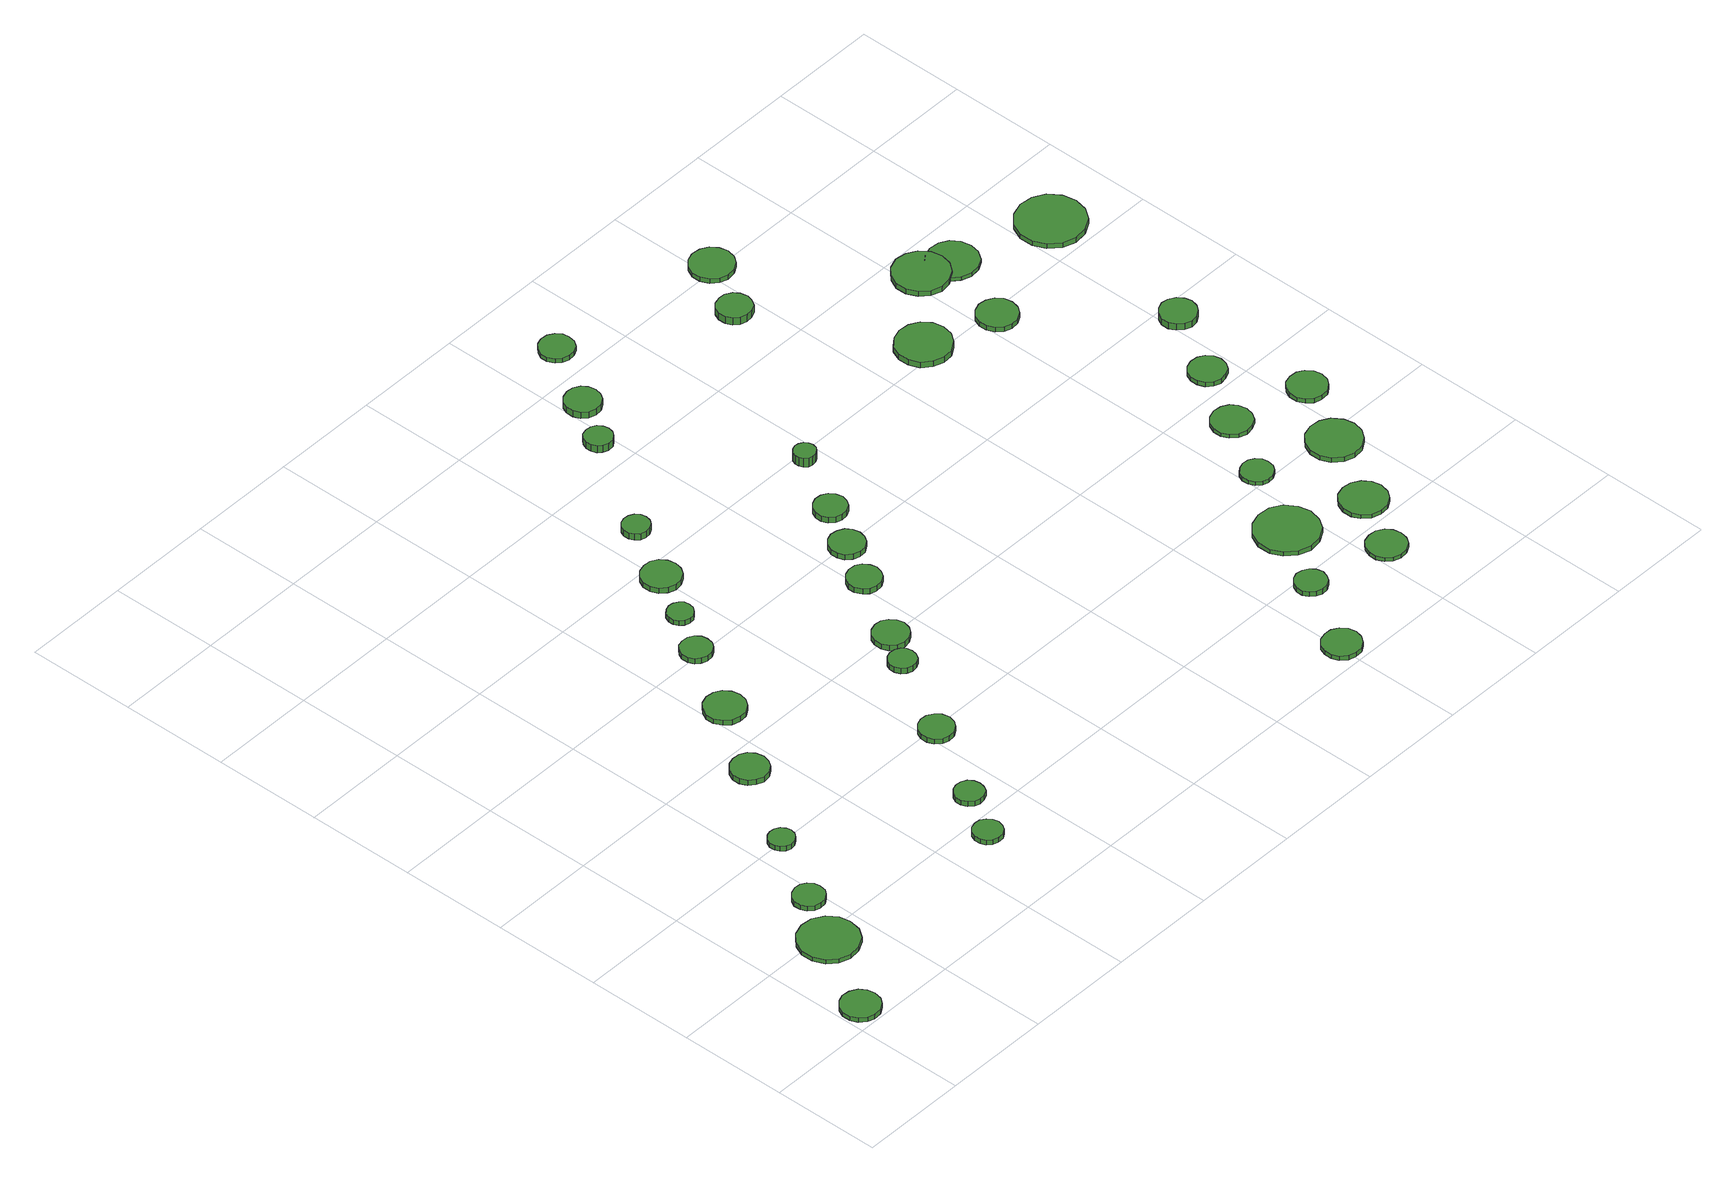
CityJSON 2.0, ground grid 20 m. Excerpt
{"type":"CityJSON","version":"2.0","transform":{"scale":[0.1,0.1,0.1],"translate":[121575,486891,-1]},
"CityObjects":{
"tree1":{"type":"SolitaryVegetationObject","attributes":{"function":"something"},"geometry":[{"type":"MultiSurface","lod":"1","boundaries":[[[0,1,2,3,4,5,6,7,8,9,10,11,12,13,14]],[[15,16,17,18,19,20,21,22,23,24,25,26,27,28,29]],[[0,29,28,1]],[[1,28,27,2]],[[2,27,26,3]],[[3,26,25,4]],[[4,25,24,5]],[[5,24,23,6]],[[6,23,22,7]],[[7,22,21,8]],[[8,21,20,9]],[[9,20,19,10]],[[10,19,18,11]],[[11,18,17,12]],[[12,17,16,13]],[[13,16,15,14]],[[14,15,29,0]]]}]},
"tree2":{"type":"SolitaryVegetationObject","attributes":{"function":"something"},"geometry":[{"type":"MultiSurface","lod":"1","boundaries":[[[30,31,32,33,34,35,36,37,38,39,40,41,42,43,44]],[[45,46,47,48,49,50,51,52,53,54,55,56,57,58,59]],[[30,59,58,31]],[[31,58,57,32]],[[32,57,56,33]],[[33,56,55,34]],[[34,55,54,35]],[[35,54,53,36]],[[36,53,52,37]],[[37,52,51,38]],[[38,51,50,39]],[[39,50,49,40]],[[40,49,48,41]],[[41,48,47,42]],[[42,47,46,43]],[[43,46,45,44]],[[44,45,59,30]]]}]},
"tree3":{"type":"SolitaryVegetationObject","attributes":{"function":"something"},"geometry":[{"type":"MultiSurface","lod":"1","boundaries":[[[60,61,62,63,64,65,66,67,68,69,70,71,72,73,74]],[[75,76,77,78,79,80,81,82,83,84,85,86,87,88,89]],[[60,89,88,61]],[[61,88,87,62]],[[62,87,86,63]],[[63,86,85,64]],[[64,85,84,65]],[[65,84,83,66]],[[66,83,82,67]],[[67,82,81,68]],[[68,81,80,69]],[[69,80,79,70]],[[70,79,78,71]],[[71,78,77,72]],[[72,77,76,73]],[[73,76,75,74]],[[74,75,89,60]]]}]},
"tree4":{"type":"SolitaryVegetationObject","attributes":{"function":"something"},"geometry":[{"type":"MultiSurface","lod":"1","boundaries":[[[90,91,92,93,94,95,96,97,98,99,100,101,102,103,104]],[[105,106,107,108,109,110,111,112,113,114,115,116,117,118,119]],[[90,119,118,91]],[[91,118,117,92]],[[92,117,116,93]],[[93,116,115,94]],[[94,115,114,95]],[[95,114,113,96]],[[96,113,112,97]],[[97,112,111,98]],[[98,111,110,99]],[[99,110,109,100]],[[100,109,108,101]],[[101,108,107,102]],[[102,107,106,103]],[[103,106,105,104]],[[104,105,119,90]]]}]},
"tree5":{"type":"SolitaryVegetationObject","attributes":{"function":"something"},"geometry":[{"type":"MultiSurface","lod":"1","boundaries":[[[120,121,122,123,124,125,126,127,128,129,130,131,132,133,134]],[[135,136,137,138,139,140,141,142,143,144,145,146,147,148,149]],[[120,149,148,121]],[[121,148,147,122]],[[122,147,146,123]],[[123,146,145,124]],[[124,145,144,125]],[[125,144,143,126]],[[126,143,142,127]],[[127,142,141,128]],[[128,141,140,129]],[[129,140,139,130]],[[130,139,138,131]],[[131,138,137,132]],[[132,137,136,133]],[[133,136,135,134]],[[134,135,149,120]]]}]},
"tree6":{"type":"SolitaryVegetationObject","attributes":{"function":"something"},"geometry":[{"type":"MultiSurface","lod":"1","boundaries":[[[150,151,152,153,154,155,156,157,158,159,160,161,162,163,164]],[[165,166,167,168,169,170,171,172,173,174,175,176,177,178,179]],[[150,179,178,151]],[[151,178,177,152]],[[152,177,176,153]],[[153,176,175,154]],[[154,175,174,155]],[[155,174,173,156]],[[156,173,172,157]],[[157,172,171,158]],[[158,171,170,159]],[[159,170,169,160]],[[160,169,168,161]],[[161,168,167,162]],[[162,167,166,163]],[[163,166,165,164]],[[164,165,179,150]]]}]},
"tree7":{"type":"SolitaryVegetationObject","attributes":{"function":"something"},"geometry":[{"type":"MultiSurface","lod":"1","boundaries":[[[180,181,182,183,184,185,186,187,188,189,190,191,192,193,194]],[[195,196,197,198,199,200,201,202,203,204,205,206,207,208,209]],[[180,209,208,181]],[[181,208,207,182]],[[182,207,206,183]],[[183,206,205,184]],[[184,205,204,185]],[[185,204,203,186]],[[186,203,202,187]],[[187,202,201,188]],[[188,201,200,189]],[[189,200,199,190]],[[190,199,198,191]],[[191,198,197,192]],[[192,197,196,193]],[[193,196,195,194]],[[194,195,209,180]]]}]},
"tree8":{"type":"SolitaryVegetationObject","attributes":{"function":"something"},"geometry":[{"type":"MultiSurface","lod":"1","boundaries":[[[210,211,212,213,214,215,216,217,218,219,220,221,222,223,224]],[[225,226,227,228,229,230,231,232,233,234,235,236,237,238,239]],[[210,239,238,211]],[[211,238,237,212]],[[212,237,236,213]],[[213,236,235,214]],[[214,235,234,215]],[[215,234,233,216]],[[216,233,232,217]],[[217,232,231,218]],[[218,231,230,219]],[[219,230,229,220]],[[220,229,228,221]],[[221,228,227,222]],[[222,227,226,223]],[[223,226,225,224]],[[224,225,239,210]]]}]},
"tree9":{"type":"SolitaryVegetationObject","attributes":{"function":"something"},"geometry":[{"type":"MultiSurface","lod":"1","boundaries":[[[240,241,242,243,244,245,246,247,248,249,250,251,252,253,254]],[[255,256,257,258,259,260,261,262,263,264,265,266,267,268,269]],[[240,269,268,241]],[[241,268,267,242]],[[242,267,266,243]],[[243,266,265,244]],[[244,265,264,245]],[[245,264,263,246]],[[246,263,262,247]],[[247,262,261,248]],[[248,261,260,249]],[[249,260,259,250]],[[250,259,258,251]],[[251,258,257,252]],[[252,257,256,253]],[[253,256,255,254]],[[254,255,269,240]]]}]},
"tree10":{"type":"SolitaryVegetationObject","attributes":{"function":"something"},"geometry":[{"type":"MultiSurface","lod":"1","boundaries":[[[270,271,272,273,274,275,276,277,278,279,280,281,282,283,284]],[[285,286,287,288,289,290,291,292,293,294,295,296,297,298,299]],[[270,299,298,271]],[[271,298,297,272]],[[272,297,296,273]],[[273,296,295,274]],[[274,295,294,275]],[[275,294,293,276]],[[276,293,292,277]],[[277,292,291,278]],[[278,291,290,279]],[[279,290,289,280]],[[280,289,288,281]],[[281,288,287,282]],[[282,287,286,283]],[[283,286,285,284]],[[284,285,299,270]]]}]},
"tree11":{"type":"SolitaryVegetationObject","attributes":{"function":"something"},"geometry":[{"type":"MultiSurface","lod":"1","boundaries":[[[300,301,302,303,304,305,306,307,308,309,310,311,312,313,314]],[[315,316,317,318,319,320,321,322,323,324,325,326,327,328,329]],[[300,329,328,301]],[[301,328,327,302]],[[302,327,326,303]],[[303,326,325,304]],[[304,325,324,305]],[[305,324,323,306]],[[306,323,322,307]],[[307,322,321,308]],[[308,321,320,309]],[[309,320,319,310]],[[310,319,318,311]],[[311,318,317,312]],[[312,317,316,313]],[[313,316,315,314]],[[314,315,329,300]]]}]},
"tree12":{"type":"SolitaryVegetationObject","attributes":{"function":"something"},"geometry":[{"type":"MultiSurface","lod":"1","boundaries":[[[330,331,332,333,334,335,336,337,338,339,340,341,342,343,344]],[[345,346,347,348,349,350,351,352,353,354,355,356,357,358,359]],[[330,359,358,331]],[[331,358,357,332]],[[332,357,356,333]],[[333,356,355,334]],[[334,355,354,335]],[[335,354,353,336]],[[336,353,352,337]],[[337,352,351,338]],[[338,351,350,339]],[[339,350,349,340]],[[340,349,348,341]],[[341,348,347,342]],[[342,347,346,343]],[[343,346,345,344]],[[344,345,359,330]]]}]},
"tree13":{"type":"SolitaryVegetationObject","attributes":{"function":"something"},"geometry":[{"type":"MultiSurface","lod":"1","boundaries":[[[360,361,362,363,364,365,366,367,368,369,370,371,372,373,374]],[[375,376,377,378,379,380,381,382,383,384,385,386,387,388,389]],[[360,389,388,361]],[[361,388,387,362]],[[362,387,386,363]],[[363,386,385,364]],[[364,385,384,365]],[[365,384,383,366]],[[366,383,382,367]],[[367,382,381,368]],[[368,381,380,369]],[[369,380,379,370]],[[370,379,378,371]],[[371,378,377,372]],[[372,377,376,373]],[[373,376,375,374]],[[374,375,389,360]]]}]},
"tree14":{"type":"SolitaryVegetationObject","attributes":{"function":"something"},"geometry":[{"type":"MultiSurface","lod":"1","boundaries":[[[390,391,392,393,394,395,396,397,398,399,400,401,402,403,404]],[[405,406,407,408,409,410,411,412,413,414,415,416,417,418,419]],[[390,419,418,391]],[[391,418,417,392]],[[392,417,416,393]],[[393,416,415,394]],[[394,415,414,395]],[[395,414,413,396]],[[396,413,412,397]],[[397,412,411,398]],[[398,411,410,399]],[[399,410,409,400]],[[400,409,408,401]],[[401,408,407,402]],[[402,407,406,403]],[[403,406,405,404]],[[404,405,419,390]]]}]},
"tree15":{"type":"SolitaryVegetationObject","attributes":{"function":"something"},"geometry":[{"type":"MultiSurface","lod":"1","boundaries":[[[420,421,422,423,424,425,426,427,428,429,430,431,432,433,434]],[[435,436,437,438,439,440,441,442,443,444,445,446,447,448,449]],[[420,449,448,421]],[[421,448,447,422]],[[422,447,446,423]],[[423,446,445,424]],[[424,445,444,425]],[[425,444,443,426]],[[426,443,442,427]],[[427,442,441,428]],[[428,441,440,429]],[[429,440,439,430]],[[430,439,438,431]],[[431,438,437,432]],[[432,437,436,433]],[[433,436,435,434]],[[434,435,449,420]]]}]},
"tree16":{"type":"SolitaryVegetationObject","attributes":{"function":"something"},"geometry":[{"type":"MultiSurface","lod":"1","boundaries":[[[450,451,452,453,454,455,456,457,458,459,460,461,462,463,464]],[[465,466,467,468,469,470,471,472,473,474,475,476,477,478,479]],[[450,479,478,451]],[[451,478,477,452]],[[452,477,476,453]],[[453,476,475,454]],[[454,475,474,455]],[[455,474,473,456]],[[456,473,472,457]],[[457,472,471,458]],[[458,471,470,459]],[[459,470,469,460]],[[460,469,468,461]],[[461,468,467,462]],[[462,467,466,463]],[[463,466,465,464]],[[464,465,479,450]]]}]},
"tree17":{"type":"SolitaryVegetationObject","attributes":{"function":"something"},"geometry":[{"type":"MultiSurface","lod":"1","boundaries":[[[480,481,482,483,484,485,486,487,488,489,490,491,492,493,494]],[[495,496,497,498,499,500,501,502,503,504,505,506,507,508,509]],[[480,509,508,481]],[[481,508,507,482]],[[482,507,506,483]],[[483,506,505,484]],[[484,505,504,485]],[[485,504,503,486]],[[486,503,502,487]],[[487,502,501,488]],[[488,501,500,489]],[[489,500,499,490]],[[490,499,498,491]],[[491,498,497,492]],[[492,497,496,493]],[[493,496,495,494]],[[494,495,509,480]]]}]},
"tree18":{"type":"SolitaryVegetationObject","attributes":{"function":"something"},"geometry":[{"type":"MultiSurface","lod":"1","boundaries":[[[510,511,512,513,514,515,516,517,518,519,520,521,522,523,524]],[[525,526,527,528,529,530,531,532,533,534,535,536,537,538,539]],[[510,539,538,511]],[[511,538,537,512]],[[512,537,536,513]],[[513,536,535,514]],[[514,535,534,515]],[[515,534,533,516]],[[516,533,532,517]],[[517,532,531,518]],[[518,531,530,519]],[[519,530,529,520]],[[520,529,528,521]],[[521,528,527,522]],[[522,527,526,523]],[[523,526,525,524]],[[524,525,539,510]]]}]},
"tree19":{"type":"SolitaryVegetationObject","attributes":{"function":"something"},"geometry":[{"type":"MultiSurface","lod":"1","boundaries":[[[540,541,542,543,544,545,546,547,548,549,550,551,552,553,554]],[[555,556,557,558,559,560,561,562,563,564,565,566,567,568,569]],[[540,569,568,541]],[[541,568,567,542]],[[542,567,566,543]],[[543,566,565,544]],[[544,565,564,545]],[[545,564,563,546]],[[546,563,562,547]],[[547,562,561,548]],[[548,561,560,549]],[[549,560,559,550]],[[550,559,558,551]],[[551,558,557,552]],[[552,557,556,553]],[[553,556,555,554]],[[554,555,569,540]]]}]},
"tree20":{"type":"SolitaryVegetationObject","attributes":{"function":"something"},"geometry":[{"type":"MultiSurface","lod":"1","boundaries":[[[570,571,572,573,574,575,576,577,578,579,580,581,582,583,584]],[[585,586,587,588,589,590,591,592,593,594,595,596,597,598,599]],[[570,599,598,571]],[[571,598,597,572]],[[572,597,596,573]],[[573,596,595,574]],[[574,595,594,575]],[[575,594,593,576]],[[576,593,592,577]],[[577,592,591,578]],[[578,591,590,579]],[[579,590,589,580]],[[580,589,588,581]],[[581,588,587,582]],[[582,587,586,583]],[[583,586,585,584]],[[584,585,599,570]]]}]},
"tree21":{"type":"SolitaryVegetationObject","attributes":{"function":"something"},"geometry":[{"type":"MultiSurface","lod":"1","boundaries":[[[600,601,602,603,604,605,606,607,608,609,610,611,612,613,614]],[[615,616,617,618,619,620,621,622,623,624,625,626,627,628,629]],[[600,629,628,601]],[[601,628,627,602]],[[602,627,626,603]],[[603,626,625,604]],[[604,625,624,605]],[[605,624,623,606]],[[606,623,622,607]],[[607,622,621,608]],[[608,621,620,609]],[[609,620,619,610]],[[610,619,618,611]],[[611,618,617,612]],[[612,617,616,613]],[[613,616,615,614]],[[614,615,629,600]]]}]},
"tree22":{"type":"SolitaryVegetationObject","attributes":{"function":"something"},"geometry":[{"type":"MultiSurface","lod":"1","boundaries":[[[630,631,632,633,634,635,636,637,638,639,640,641,642,643,644]],[[645,646,647,648,649,650,651,652,653,654,655,656,657,658,659]],[[630,659,658,631]],[[631,658,657,632]],[[632,657,656,633]],[[633,656,655,634]],[[634,655,654,635]],[[635,654,653,636]],[[636,653,652,637]],[[637,652,651,638]],[[638,651,650,639]],[[639,650,649,640]],[[640,649,648,641]],[[641,648,647,642]],[[642,647,646,643]],[[643,646,645,644]],[[644,645,659,630]]]}]},
"tree23":{"type":"SolitaryVegetationObject","attributes":{"function":"something"},"geometry":[{"type":"MultiSurface","lod":"1","boundaries":[[[660,661,662,663,664,665,666,667,668,669,670,671,672,673,674]],[[675,676,677,678,679,680,681,682,683,684,685,686,687,688,689]],[[660,689,688,661]],[[661,688,687,662]],[[662,687,686,663]],[[663,686,685,664]],[[664,685,684,665]],[[665,684,683,666]],[[666,683,682,667]],[[667,682,681,668]],[[668,681,680,669]],[[669,680,679,670]],[[670,679,678,671]],[[671,678,677,672]],[[672,677,676,673]],[[673,676,675,674]],[[674,675,689,660]]]}]},
"tree24":{"type":"SolitaryVegetationObject","attributes":{"function":"something"},"geometry":[{"type":"MultiSurface","lod":"1","boundaries":[[[690,691,692,693,694,695,696,697,698,699,700,701,702,703,704]],[[705,706,707,708,709,710,711,712,713,714,715,716,717,718,719]],[[690,719,718,691]],[[691,718,717,692]],[[692,717,716,693]],[[693,716,715,694]],[[694,715,714,695]],[[695,714,713,696]],[[696,713,712,697]],[[697,712,711,698]],[[698,711,710,699]],[[699,710,709,700]],[[700,709,708,701]],[[701,708,707,702]],[[702,707,706,703]],[[703,706,705,704]],[[704,705,719,690]]]}]},
"tree25":{"type":"SolitaryVegetationObject","attributes":{"function":"something"},"geometry":[{"type":"MultiSurface","lod":"1","boundaries":[[[720,721,722,723,724,725,726,727,728,729,730,731,732,733,734]],[[735,736,737,738,739,740,741,742,743,744,745,746,747,748,749]],[[720,749,748,721]],[[721,748,747,722]],[[722,747,746,723]],[[723,746,745,724]],[[724,745,744,725]],[[725,744,743,726]],[[726,743,742,727]],[[727,742,741,728]],[[728,741,740,729]],[[729,740,739,730]],[[730,739,738,731]],[[731,738,737,732]],[[732,737,736,733]],[[733,736,735,734]],[[734,735,749,720]]]}]},
"tree26":{"type":"SolitaryVegetationObject","attributes":{"function":"something"},"geometry":[{"type":"MultiSurface","lod":"1","boundaries":[[[750,751,752,753,754,755,756,757,758,759,760,761,762,763,764]],[[765,766,767,768,769,770,771,772,773,774,775,776,777,778,779]],[[750,779,778,751]],[[751,778,777,752]],[[752,777,776,753]],[[753,776,775,754]],[[754,775,774,755]],[[755,774,773,756]],[[756,773,772,757]],[[757,772,771,758]],[[758,771,770,759]],[[759,770,769,760]],[[760,769,768,761]],[[761,768,767,762]],[[762,767,766,763]],[[763,766,765,764]],[[764,765,779,750]]]}]},
"tree27":{"type":"SolitaryVegetationObject","attributes":{"function":"something"},"geometry":[{"type":"MultiSurface","lod":"1","boundaries":[[[780,781,782,783,784,785,786,787,788,789,790,791,792,793,794]],[[795,796,797,798,799,800,801,802,803,804,805,806,807,808,809]],[[780,809,808,781]],[[781,808,807,782]],[[782,807,806,783]],[[783,806,805,784]],[[784,805,804,785]],[[785,804,803,786]],[[786,803,802,787]],[[787,802,801,788]],[[788,801,800,789]],[[789,800,799,790]],[[790,799,798,791]],[[791,798,797,792]],[[792,797,796,793]],[[793,796,795,794]],[[794,795,809,780]]]}]},
"tree28":{"type":"SolitaryVegetationObject","attributes":{"function":"something"},"geometry":[{"type":"MultiSurface","lod":"1","boundaries":[[[810,811,812,813,814,815,816,817,818,819,820,821,822,823,824]],[[825,826,827,828,829,830,831,832,833,834,835,836,837,838,839]],[[810,839,838,811]],[[811,838,837,812]],[[812,837,836,813]],[[813,836,835,814]],[[814,835,834,815]],[[815,834,833,816]],[[816,833,832,817]],[[817,832,831,818]],[[818,831,830,819]],[[819,830,829,820]],[[820,829,828,821]],[[821,828,827,822]],[[822,827,826,823]],[[823,826,825,824]],[[824,825,839,810]]]}]},
"tree29":{"type":"SolitaryVegetationObject","attributes":{"function":"something"},"geometry":[{"type":"MultiSurface","lod":"1","boundaries":[[[840,841,842,843,844,845,846,847,848,849,850,851,852,853,854]],[[855,856,857,858,859,860,861,862,863,864,865,866,867,868,869]],[[840,869,868,841]],[[841,868,867,842]],[[842,867,866,843]],[[843,866,865,844]],[[844,865,864,845]],[[845,864,863,846]],[[846,863,862,847]],[[847,862,861,848]],[[848,861,860,849]],[[849,860,859,850]],[[850,859,858,851]],[[851,858,857,852]],[[852,857,856,853]],[[853,856,855,854]],[[854,855,869,840]]]}]},
"tree30":{"type":"SolitaryVegetationObject","attributes":{"function":"something"},"geometry":[{"type":"MultiSurface","lod":"1","boundaries":[[[870,871,872,873,874,875,876,877,878,879,880,881,882,883,884]],[[885,886,887,888,889,890,891,892,893,894,895,896,897,898,899]],[[870,899,898,871]],[[871,898,897,872]],[[872,897,896,873]],[[873,896,895,874]],[[874,895,894,875]],[[875,894,893,876]],[[876,893,892,877]],[[877,892,891,878]],[[878,891,890,879]],[[879,890,889,880]],[[880,889,888,881]],[[881,888,887,882]],[[882,887,886,883]],[[883,886,885,884]],[[884,885,899,870]]]}]},
"tree31":{"type":"SolitaryVegetationObject","attributes":{"function":"something"},"geometry":[{"type":"MultiSurface","lod":"1","boundaries":[[[900,901,902,903,904,905,906,907,908,909,910,911,912,913,914]],[[915,916,917,918,919,920,921,922,923,924,925,926,927,928,929]],[[900,929,928,901]],[[901,928,927,902]],[[902,927,926,903]],[[903,926,925,904]],[[904,925,924,905]],[[905,924,923,906]],[[906,923,922,907]],[[907,922,921,908]],[[908,921,920,909]],[[909,920,919,910]],[[910,919,918,911]],[[911,918,917,912]],[[912,917,916,913]],[[913,916,915,914]],[[914,915,929,900]]]}]},
"tree32":{"type":"SolitaryVegetationObject","attributes":{"function":"something"},"geometry":[{"type":"MultiSurface","lod":"1","boundaries":[[[930,931,932,933,934,935,936,937,938,939,940,941,942,943,944]],[[945,946,947,948,949,950,951,952,953,954,955,956,957,958,959]],[[930,959,958,931]],[[931,958,957,932]],[[932,957,956,933]],[[933,956,955,934]],[[934,955,954,935]],[[935,954,953,936]],[[936,953,952,937]],[[937,952,951,938]],[[938,951,950,939]],[[939,950,949,940]],[[940,949,948,941]],[[941,948,947,942]],[[942,947,946,943]],[[943,946,945,944]],[[944,945,959,930]]]}]},
"tree33":{"type":"SolitaryVegetationObject","attributes":{"function":"something"},"geometry":[{"type":"MultiSurface","lod":"1","boundaries":[[[960,961,962,963,964,965,966,967,968,969,970,971,972,973,974]],[[975,976,977,978,979,980,981,982,983,984,985,986,987,988,989]],[[960,989,988,961]],[[961,988,987,962]],[[962,987,986,963]],[[963,986,985,964]],[[964,985,984,965]],[[965,984,983,966]],[[966,983,982,967]],[[967,982,981,968]],[[968,981,980,969]],[[969,980,979,970]],[[970,979,978,971]],[[971,978,977,972]],[[972,977,976,973]],[[973,976,975,974]],[[974,975,989,960]]]}]},
"tree34":{"type":"SolitaryVegetationObject","attributes":{"function":"something"},"geometry":[{"type":"MultiSurface","lod":"1","boundaries":[[[990,991,992,993,994,995,996,997,998,999,1000,1001,1002,1003,1004]],[[1005,1006,1007,1008,1009,1010,1011,1012,1013,1014,1015,1016,1017,1018,1019]],[[990,1019,1018,991]],[[991,1018,1017,992]],[[992,1017,1016,993]],[[993,1016,1015,994]],[[994,1015,1014,995]],[[995,1014,1013,996]],[[996,1013,1012,997]],[[997,1012,1011,998]],[[998,1011,1010,999]],[[999,1010,1009,1000]],[[1000,1009,1008,1001]],[[1001,1008,1007,1002]],[[1002,1007,1006,1003]],[[1003,1006,1005,1004]],[[1004,1005,1019,990]]]}]},
"tree35":{"type":"SolitaryVegetationObject","attributes":{"function":"something"},"geometry":[{"type":"MultiSurface","lod":"1","boundaries":[[[1020,1021,1022,1023,1024,1025,1026,1027,1028,1029,1030,1031,1032,1033,1034]],[[1035,1036,1037,1038,1039,1040,1041,1042,1043,1044,1045,1046,1047,1048,1049]],[[1020,1049,1048,1021]],[[1021,1048,1047,1022]],[[1022,1047,1046,1023]],[[1023,1046,1045,1024]],[[1024,1045,1044,1025]],[[1025,1044,1043,1026]],[[1026,1043,1042,1027]],[[1027,1042,1041,1028]],[[1028,1041,1040,1029]],[[1029,1040,1039,1030]],[[1030,1039,1038,1031]],[[1031,1038,1037,1032]],[[1032,1037,1036,1033]],[[1033,1036,1035,1034]],[[1034,1035,1049,1020]]]}]},
"tree36":{"type":"SolitaryVegetationObject","attributes":{"function":"something"},"geometry":[{"type":"MultiSurface","lod":"1","boundaries":[[[1050,1051,1052,1053,1054,1055,1056,1057,1058,1059,1060,1061,1062,1063,1064]],[[1065,1066,1067,1068,1069,1070,1071,1072,1073,1074,1075,1076,1077,1078,1079]],[[1050,1079,1078,1051]],[[1051,1078,1077,1052]],[[1052,1077,1076,1053]],[[1053,1076,1075,1054]],[[1054,1075,1074,1055]],[[1055,1074,1073,1056]],[[1056,1073,1072,1057]],[[1057,1072,1071,1058]],[[1058,1071,1070,1059]],[[1059,1070,1069,1060]],[[1060,1069,1068,1061]],[[1061,1068,1067,1062]],[[1062,1067,1066,1063]],[[1063,1066,1065,1064]],[[1064,1065,1079,1050]]]}]},
"tree37":{"type":"SolitaryVegetationObject","attributes":{"function":"something"},"geometry":[{"type":"MultiSurface","lod":"1","boundaries":[[[1080,1081,1082,1083,1084,1085,1086,1087,1088,1089,1090,1091,1092,1093,1094]],[[1095,1096,1097,1098,1099,1100,1101,1102,1103,1104,1105,1106,1107,1108,1109]],[[1080,1109,1108,1081]],[[1081,1108,1107,1082]],[[1082,1107,1106,1083]],[[1083,1106,1105,1084]],[[1084,1105,1104,1085]],[[1085,1104,1103,1086]],[[1086,1103,1102,1087]],[[1087,1102,1101,1088]],[[1088,1101,1100,1089]],[[1089,1100,1099,1090]],[[1090,1099,1098,1091]],[[1091,1098,1097,1092]],[[1092,1097,1096,1093]],[[1093,1096,1095,1094]],[[1094,1095,1109,1080]]]}]},
"tree38":{"type":"SolitaryVegetationObject","attributes":{"function":"something"},"geometry":[{"type":"MultiSurface","lod":"1","boundaries":[[[1110,1111,1112,1113,1114,1115,1116,1117,1118,1119,1120,1121,1122,1123,1124]],[[1125,1126,1127,1128,1129,1130,1131,1132,1133,1134,1135,1136,1137,1138,1139]],[[1110,1139,1138,1111]],[[1111,1138,1137,1112]],[[1112,1137,1136,1113]],[[1113,1136,1135,1114]],[[1114,1135,1134,1115]],[[1115,1134,1133,1116]],[[1116,1133,1132,1117]],[[1117,1132,1131,1118]],[[1118,1131,1130,1119]],[[1119,1130,1129,1120]],[[1120,1129,1128,1121]],[[1121,1128,1127,1122]],[[1122,1127,1126,1123]],[[1123,1126,1125,1124]],[[1124,1125,1139,1110]]]}]},
"tree39":{"type":"SolitaryVegetationObject","attributes":{"function":"something"},"geometry":[{"type":"MultiSurface","lod":"1","boundaries":[[[1140,1141,1142,1143,1144,1145,1146,1147,1148,1149,1150,1151,1152,1153,1154]],[[1155,1156,1157,1158,1159,1160,1161,1162,1163,1164,1165,1166,1167,1168,1169]],[[1140,1169,1168,1141]],[[1141,1168,1167,1142]],[[1142,1167,1166,1143]],[[1143,1166,1165,1144]],[[1144,1165,1164,1145]],[[1145,1164,1163,1146]],[[1146,1163,1162,1147]],[[1147,1162,1161,1148]],[[1148,1161,1160,1149]],[[1149,1160,1159,1150]],[[1150,1159,1158,1151]],[[1151,1158,1157,1152]],[[1152,1157,1156,1153]],[[1153,1156,1155,1154]],[[1154,1155,1169,1140]]]}]},
"tree40":{"type":"SolitaryVegetationObject","attributes":{"function":"something"},"geometry":[{"type":"MultiSurface","lod":"1","boundaries":[[[1170,1171,1172,1173,1174,1175,1176,1177,1178,1179,1180,1181,1182,1183,1184]],[[1185,1186,1187,1188,1189,1190,1191,1192,1193,1194,1195,1196,1197,1198,1199]],[[1170,1199,1198,1171]],[[1171,1198,1197,1172]],[[1172,1197,1196,1173]],[[1173,1196,1195,1174]],[[1174,1195,1194,1175]],[[1175,1194,1193,1176]],[[1176,1193,1192,1177]],[[1177,1192,1191,1178]],[[1178,1191,1190,1179]],[[1179,1190,1189,1180]],[[1180,1189,1188,1181]],[[1181,1188,1187,1182]],[[1182,1187,1186,1183]],[[1183,1186,1185,1184]],[[1184,1185,1199,1170]]]}]}
},
"vertices":[
[74,39,16],[71,53,16],[63,65,16],[50,72,16],[35,74,16],[22,69,16],[11,59,16],[5,46,16],[5,31,16],[11,18,16],[22,8,16],[35,4,16],[50,5,16],[63,13,16],[71,24,16],[71,24,7],[63,13,7],[50,5,7],[35,4,7],[22,8,7],[11,18,7],[5,31,7],[5,46,7],[11,59,7],[22,69,7],[35,74,7],[50,72,7],[63,65,7],[71,53,7],[74,39,7],
[177,183,16],[173,204,16],[160,222,16],[140,234,16],[118,236,16],[97,229,16],[81,214,16],[72,194,16],[72,172,16],[81,151,16],[97,137,16],[118,130,16],[140,132,16],[160,143,16],[173,161,16],[173,161,7],[160,143,7],[140,132,7],[118,130,7],[97,137,7],[81,151,7],[72,172,7],[72,194,7],[81,214,7],[97,229,7],[118,236,7],[140,234,7],[160,222,7],[173,204,7],[177,183,7],
[209,276,16],[207,287,16],[200,297,16],[190,303,16],[178,304,16],[167,300,16],[158,292,16],[153,282,16],[153,270,16],[158,259,16],[167,251,16],[178,248,16],[190,249,16],[200,255,16],[207,264,16],[207,264,6],[200,255,6],[190,249,6],[178,248,6],[167,251,6],[158,259,6],[153,270,6],[153,282,6],[158,292,6],[167,300,6],[178,304,6],[190,303,6],[200,297,6],[207,287,6],[209,276,6],
[279,401,16],[277,410,16],[271,418,16],[263,423,16],[253,424,16],[244,421,16],[237,415,16],[233,406,16],[233,396,16],[237,388,16],[244,381,16],[253,378,16],[263,379,16],[271,384,16],[277,392,16],[277,392,6],[271,384,6],[263,379,6],[253,378,6],[244,381,6],[237,388,6],[233,396,6],[233,406,6],[237,415,6],[244,421,6],[253,424,6],[263,423,6],[271,418,6],[277,410,6],[279,401,6],
[382,552,17],[379,566,17],[371,577,17],[359,584,17],[345,585,17],[332,581,17],[321,572,17],[315,559,17],[315,545,17],[321,532,17],[332,523,17],[345,518,17],[359,520,17],[371,527,17],[379,538,17],[379,538,6],[371,527,6],[359,520,6],[345,518,6],[332,523,6],[321,532,6],[315,545,6],[315,559,6],[321,572,6],[332,581,6],[345,585,6],[359,584,6],[371,577,6],[379,566,6],[382,552,6],
[516,166,16],[513,176,16],[507,185,16],[498,191,16],[487,192,16],[476,189,16],[468,181,16],[464,171,16],[464,160,16],[468,150,16],[476,143,16],[487,140,16],[498,141,16],[507,146,16],[513,155,16],[513,155,6],[507,146,6],[498,141,6],[487,140,6],[476,143,6],[468,150,6],[464,160,6],[464,171,6],[468,181,6],[476,189,6],[487,192,6],[498,191,6],[507,185,6],[513,176,6],[516,166,6],
[565,250,16],[563,261,16],[557,270,16],[547,275,16],[536,276,16],[526,273,16],[518,266,16],[513,256,16],[513,245,16],[518,235,16],[526,227,16],[536,224,16],[547,225,16],[557,230,16],[563,239,16],[563,239,6],[557,230,6],[547,225,6],[536,224,6],[526,227,6],[518,235,6],[513,245,6],[513,256,6],[518,266,6],[526,273,6],[536,276,6],[547,275,6],[557,270,6],[563,261,6],[565,250,6],
[469,680,16],[466,695,16],[457,708,16],[444,715,16],[429,717,16],[414,712,16],[403,702,16],[396,688,16],[396,673,16],[403,659,16],[414,648,16],[429,644,16],[444,645,16],[457,653,16],[466,665,16],[466,665,6],[457,653,6],[444,645,6],[429,644,6],[414,648,6],[403,659,6],[396,673,6],[396,688,6],[403,702,6],[414,712,6],[429,717,6],[444,715,6],[457,708,6],[466,695,6],[469,680,6],
[652,393,16],[649,406,16],[641,416,16],[630,423,16],[617,424,16],[605,420,16],[595,411,16],[590,400,16],[590,387,16],[595,375,16],[605,366,16],[617,362,16],[630,363,16],[641,370,16],[649,380,16],[649,380,6],[641,370,6],[630,363,6],[617,362,6],[605,366,6],[595,375,6],[590,387,6],[590,400,6],[595,411,6],[605,420,6],[617,424,6],[630,423,6],[641,416,6],[649,406,6],[652,393,6],
[534,808,17],[532,819,17],[525,828,17],[515,834,17],[503,835,17],[492,832,17],[484,824,17],[479,814,17],[479,802,17],[484,791,17],[492,784,17],[503,780,17],[515,781,17],[525,787,17],[532,796,17],[532,796,6],[525,787,6],[515,781,6],[503,780,6],[492,784,6],[484,791,6],[479,802,6],[479,814,6],[484,824,6],[492,832,6],[503,835,6],[515,834,6],[525,828,6],[532,819,6],[534,808,6],
[578,885,16],[576,895,16],[570,902,16],[562,907,16],[553,908,16],[543,905,16],[536,899,16],[532,890,16],[532,880,16],[536,872,16],[543,865,16],[553,862,16],[562,863,16],[570,868,16],[576,876,16],[576,876,6],[570,868,6],[562,863,6],[553,862,6],[543,865,6],[536,872,6],[532,880,6],[532,890,6],[536,899,6],[543,905,6],[553,908,6],[562,907,6],[570,902,6],[576,895,6],[578,885,6],
[731,543,17],[729,553,17],[723,561,17],[714,566,17],[703,567,17],[694,564,17],[686,557,17],[682,548,17],[682,538,17],[686,528,17],[694,521,17],[703,518,17],[714,519,17],[723,524,17],[729,533,17],[729,533,6],[723,524,6],[714,519,6],[703,518,6],[694,521,6],[686,528,6],[682,538,6],[682,548,6],[686,557,6],[694,564,6],[703,567,6],[714,566,6],[723,561,6],[729,553,6],[731,543,6],
[636,967,17],[633,982,17],[625,994,17],[612,1001,17],[598,1002,17],[584,998,17],[573,988,17],[567,975,17],[567,960,17],[573,947,17],[584,937,17],[598,932,17],[612,934,17],[625,941,17],[633,953,17],[633,953,6],[625,941,6],[612,934,6],[598,932,6],[584,937,6],[573,947,6],[567,960,6],[567,975,6],[573,988,6],[584,998,6],[598,1002,6],[612,1001,6],[625,994,6],[633,982,6],[636,967,6],
[773,598,17],[770,611,17],[762,622,17],[751,629,17],[738,630,17],[725,626,17],[715,617,17],[710,605,17],[710,591,17],[715,579,17],[725,570,17],[738,566,17],[751,568,17],[762,574,17],[770,585,17],[770,585,6],[762,574,6],[751,568,6],[738,566,6],[725,570,6],[715,579,6],[710,591,6],[710,605,6],[715,617,6],[725,626,6],[738,630,6],[751,629,6],[762,622,6],[770,611,6],[773,598,6],
[687,1076,19],[685,1086,19],[679,1094,19],[670,1099,19],[660,1100,19],[650,1097,19],[643,1090,19],[639,1081,19],[639,1071,19],[643,1062,19],[650,1055,19],[660,1052,19],[670,1053,19],[679,1058,19],[685,1066,19],[685,1066,6],[679,1058,6],[670,1053,6],[660,1052,6],[650,1055,6],[643,1062,6],[639,1071,6],[639,1081,6],[643,1090,6],[650,1097,6],[660,1100,6],[670,1099,6],[679,1094,6],[685,1086,6],[687,1076,6],
[844,720,17],[841,732,17],[834,743,17],[823,749,17],[810,750,17],[798,746,17],[789,738,17],[783,726,17],[783,714,17],[789,702,17],[798,693,17],[810,690,17],[823,691,17],[834,697,17],[841,708,17],[841,708,6],[834,697,6],[823,691,6],[810,690,6],[798,693,6],[789,702,6],[783,714,6],[783,726,6],[789,738,6],[798,746,6],[810,750,6],[823,749,6],[834,743,6],[841,732,6],[844,720,6],
[889,796,17],[886,809,17],[879,820,17],[867,826,17],[854,828,17],[842,824,17],[832,815,17],[827,803,17],[827,790,17],[832,778,17],[842,769,17],[854,765,17],[867,766,17],[879,773,17],[886,784,17],[886,784,6],[879,773,6],[867,766,6],[854,765,6],[842,769,6],[832,778,6],[827,790,6],[827,803,6],[832,815,6],[842,824,6],[854,828,6],[867,826,6],[879,820,6],[886,809,6],[889,796,6],
[806,1262,20],[804,1272,20],[798,1281,20],[789,1286,20],[778,1287,20],[768,1284,20],[761,1277,20],[757,1267,20],[757,1257,20],[761,1247,20],[768,1241,20],[778,1237,20],[789,1238,20],[798,1244,20],[804,1252,20],[804,1252,6],[798,1244,6],[789,1238,6],[778,1237,6],[768,1241,6],[761,1247,6],[757,1257,6],[757,1267,6],[761,1277,6],[768,1284,6],[778,1287,6],[789,1286,6],[798,1281,6],[804,1272,6],[806,1262,6],
[934,874,18],[931,886,18],[924,896,18],[913,902,18],[901,903,18],[890,899,18],[881,891,18],[876,880,18],[876,868,18],[881,857,18],[890,849,18],[901,845,18],[913,846,18],[924,852,18],[931,862,18],[931,862,6],[924,852,6],[913,846,6],[901,845,6],[890,849,6],[881,857,6],[876,868,6],[876,880,6],[881,891,6],[890,899,6],[901,903,6],[913,902,6],[924,896,6],[931,886,6],[934,874,6],
[1240,43,16],[1237,57,16],[1228,69,16],[1216,76,16],[1202,77,16],[1188,73,16],[1177,63,16],[1172,50,16],[1172,36,16],[1177,23,16],[1188,13,16],[1202,9,16],[1216,10,16],[1228,17,16],[1237,29,16],[1237,29,7],[1228,17,7],[1216,10,7],[1202,9,7],[1188,13,7],[1177,23,7],[1172,36,7],[1172,50,7],[1177,63,7],[1188,73,7],[1202,77,7],[1216,76,7],[1228,69,7],[1237,57,7],[1240,43,7],
[863,1341,19],[860,1354,19],[853,1364,19],[841,1371,19],[828,1372,19],[815,1368,19],[805,1359,19],[800,1347,19],[800,1334,19],[805,1322,19],[815,1313,19],[828,1309,19],[841,1310,19],[853,1317,19],[860,1328,19],[860,1328,6],[853,1317,6],[841,1310,6],[828,1309,6],[815,1313,6],[805,1322,6],[800,1334,6],[800,1347,6],[805,1359,6],[815,1368,6],[828,1372,6],[841,1371,6],[853,1364,6],[860,1354,6],[863,1341,6],
[991,988,24],[989,996,24],[984,1003,24],[977,1007,24],[969,1008,24],[961,1005,24],[955,1000,24],[952,992,24],[952,984,24],[955,977,24],[961,971,24],[969,969,24],[977,970,24],[984,974,24],[989,980,24],[989,980,6],[984,974,6],[977,970,6],[969,969,6],[961,971,6],[955,977,6],[952,984,6],[952,992,6],[955,1000,6],[961,1005,6],[969,1008,6],[977,1007,6],[984,1003,6],[989,996,6],[991,988,6],
[1312,178,17],[1309,190,17],[1302,199,17],[1292,205,17],[1280,207,17],[1269,203,17],[1260,195,17],[1255,184,17],[1255,172,17],[1260,162,17],[1269,154,17],[1280,150,17],[1292,151,17],[1302,157,17],[1309,167,17],[1309,167,7],[1302,157,7],[1292,151,7],[1280,150,7],[1269,154,7],[1260,162,7],[1255,172,7],[1255,184,7],[1260,195,7],[1269,203,7],[1280,207,7],[1292,205,7],[1302,199,7],[1309,190,7],[1312,178,7],
[932,1459,16],[930,1472,16],[922,1482,16],[911,1489,16],[898,1490,16],[886,1486,16],[877,1477,16],[871,1466,16],[871,1453,16],[877,1441,16],[886,1433,16],[898,1429,16],[911,1430,16],[922,1436,16],[930,1447,16],[930,1447,7],[922,1436,7],[911,1430,7],[898,1429,7],[886,1433,7],[877,1441,7],[871,1453,7],[871,1466,7],[877,1477,7],[886,1486,7],[898,1490,7],[911,1489,7],[922,1482,7],[930,1472,7],[932,1459,7],
[1408,290,17],[1403,313,17],[1390,333,17],[1369,345,17],[1345,347,17],[1323,340,17],[1305,324,17],[1295,302,17],[1295,278,17],[1305,257,17],[1323,241,17],[1345,233,17],[1369,236,17],[1390,248,17],[1403,267,17],[1403,267,8],[1390,248,8],[1369,236,8],[1345,233,8],[1323,241,8],[1305,257,8],[1295,278,8],[1295,302,8],[1305,324,8],[1323,340,8],[1345,347,8],[1369,345,8],[1390,333,8],[1403,313,8],[1408,290,8],
[1467,148,15],[1464,163,15],[1456,174,15],[1443,182,15],[1428,183,15],[1414,179,15],[1404,169,15],[1398,156,15],[1398,141,15],[1404,128,15],[1414,118,15],[1428,113,15],[1443,115,15],[1456,122,15],[1464,134,15],[1464,134,7],[1456,122,7],[1443,115,7],[1428,113,7],[1414,118,7],[1404,128,7],[1398,141,7],[1398,156,7],[1404,169,7],[1414,179,7],[1428,183,7],[1443,182,7],[1456,174,7],[1464,163,7],[1467,148,7],
[1453,421,16],[1451,433,16],[1444,442,16],[1434,448,16],[1422,449,16],[1411,445,16],[1402,438,16],[1397,427,16],[1397,415,16],[1402,404,16],[1411,396,16],[1422,393,16],[1434,394,16],[1444,400,16],[1451,409,16],[1451,409,8],[1444,400,8],[1434,394,8],[1422,393,8],[1411,396,8],[1402,404,8],[1397,415,8],[1397,427,8],[1402,438,8],[1411,445,8],[1422,449,8],[1434,448,8],[1444,442,8],[1451,433,8],[1453,421,8],
[1191,1307,22],[1188,1320,22],[1181,1330,22],[1169,1337,22],[1157,1338,22],[1144,1334,22],[1135,1326,22],[1130,1314,22],[1130,1301,22],[1135,1289,22],[1144,1281,22],[1157,1277,22],[1169,1278,22],[1181,1284,22],[1188,1295,22],[1188,1295,7],[1181,1284,7],[1169,1278,7],[1157,1277,7],[1144,1281,7],[1135,1289,7],[1130,1301,7],[1130,1314,7],[1135,1326,7],[1144,1334,7],[1157,1338,7],[1169,1337,7],[1181,1330,7],[1188,1320,7],[1191,1307,7],
[1532,249,15],[1528,266,15],[1518,280,15],[1503,289,15],[1486,291,15],[1469,286,15],[1456,274,15],[1449,258,15],[1449,240,15],[1456,225,15],[1469,213,15],[1486,208,15],[1503,209,15],[1518,218,15],[1528,232,15],[1528,232,7],[1518,218,7],[1503,209,7],[1486,208,7],[1469,213,7],[1456,225,7],[1449,240,7],[1449,258,7],[1456,274,7],[1469,286,7],[1486,291,7],[1503,289,7],[1518,280,7],[1528,266,7],[1532,249,7],
[1348,1025,18],[1344,1045,18],[1332,1061,18],[1314,1071,18],[1294,1073,18],[1275,1067,18],[1259,1054,18],[1251,1035,18],[1251,1015,18],[1259,996,18],[1275,983,18],[1294,976,18],[1314,978,18],[1332,989,18],[1344,1005,18],[1344,1005,6],[1332,989,6],[1314,978,6],[1294,976,6],[1275,983,6],[1259,996,6],[1251,1015,6],[1251,1035,6],[1259,1054,6],[1275,1067,6],[1294,1073,6],[1314,1071,6],[1332,1061,6],[1344,1045,6],[1348,1025,6],
[1256,1406,17],[1252,1422,17],[1243,1435,17],[1229,1443,17],[1212,1445,17],[1197,1440,17],[1185,1429,17],[1178,1414,17],[1178,1398,17],[1185,1383,17],[1197,1372,17],[1212,1367,17],[1229,1369,17],[1243,1377,17],[1252,1390,17],[1252,1390,8],[1243,1377,8],[1229,1369,8],[1212,1367,8],[1197,1372,8],[1185,1383,8],[1178,1398,8],[1178,1414,8],[1185,1429,8],[1197,1440,8],[1212,1445,8],[1229,1443,8],[1243,1435,8],[1252,1422,8],[1256,1406,8],
[1527,533,15],[1523,548,15],[1515,560,15],[1502,567,15],[1487,569,15],[1472,564,15],[1461,554,15],[1455,540,15],[1455,525,15],[1461,512,15],[1472,502,15],[1487,497,15],[1502,499,15],[1515,506,15],[1523,518,15],[1523,518,7],[1515,506,7],[1502,499,7],[1487,497,7],[1472,502,7],[1461,512,7],[1455,525,7],[1455,540,7],[1461,554,7],[1472,564,7],[1487,569,7],[1502,567,7],[1515,560,7],[1523,548,7],[1527,533,7],
[1613,379,17],[1609,398,17],[1597,415,17],[1580,425,17],[1560,427,17],[1541,421,17],[1526,407,17],[1518,389,17],[1518,369,17],[1526,351,17],[1541,337,17],[1560,331,17],[1580,333,17],[1597,343,17],[1609,359,17],[1609,359,7],[1597,343,7],[1580,333,7],[1560,331,7],[1541,337,7],[1526,351,7],[1518,369,7],[1518,389,7],[1526,407,7],[1541,421,7],[1560,427,7],[1580,425,7],[1597,415,7],[1609,398,7],[1613,379,7],
[1468,985,16],[1465,1000,16],[1456,1012,16],[1443,1019,16],[1428,1021,16],[1414,1016,16],[1403,1006,16],[1397,993,16],[1397,978,16],[1403,964,16],[1414,954,16],[1428,949,16],[1443,951,16],[1456,958,16],[1465,970,16],[1465,970,6],[1456,958,6],[1443,951,6],[1428,949,6],[1414,954,6],[1403,964,6],[1397,978,6],[1397,993,6],[1403,1006,6],[1414,1016,6],[1428,1021,6],[1443,1019,6],[1456,1012,6],[1465,1000,6],[1468,985,6],
[1589,644,15],[1586,657,15],[1578,668,15],[1566,675,15],[1552,676,15],[1539,672,15],[1529,663,15],[1524,651,15],[1524,637,15],[1529,624,15],[1539,615,15],[1552,611,15],[1566,613,15],[1578,619,15],[1586,630,15],[1586,630,6],[1578,619,6],[1566,613,6],[1552,611,6],[1539,615,6],[1529,624,6],[1524,637,6],[1524,651,6],[1529,663,6],[1539,672,6],[1552,676,6],[1566,675,6],[1578,668,6],[1586,657,6],[1589,644,6],
[1475,1142,17],[1471,1162,17],[1458,1179,17],[1440,1189,17],[1420,1192,17],[1400,1185,17],[1385,1171,17],[1376,1152,17],[1376,1132,17],[1385,1113,17],[1400,1099,17],[1420,1092,17],[1440,1095,17],[1458,1105,17],[1471,1122,17],[1471,1122,7],[1458,1105,7],[1440,1095,7],[1420,1092,7],[1400,1099,7],[1385,1113,7],[1376,1132,7],[1376,1152,7],[1385,1171,7],[1400,1185,7],[1420,1192,7],[1440,1189,7],[1458,1179,7],[1471,1162,7],[1475,1142,7],
[1669,499,15],[1666,513,15],[1657,525,15],[1645,532,15],[1630,533,15],[1616,529,15],[1606,519,15],[1600,506,15],[1600,491,15],[1606,478,15],[1616,468,15],[1630,464,15],[1645,465,15],[1657,473,15],[1666,484,15],[1666,484,6],[1657,473,6],[1645,465,6],[1630,464,6],[1616,468,6],[1606,478,6],[1600,491,6],[1600,506,6],[1606,519,6],[1616,529,6],[1630,533,6],[1645,532,6],[1657,525,6],[1666,513,6],[1669,499,6],
[1528,1126,14],[1524,1145,14],[1513,1160,14],[1497,1169,14],[1478,1171,14],[1460,1165,14],[1446,1153,14],[1438,1135,14],[1438,1117,14],[1446,1099,14],[1460,1087,14],[1478,1081,14],[1497,1083,14],[1513,1092,14],[1524,1108,14],[1524,1108,7],[1513,1092,7],[1497,1083,7],[1478,1081,7],[1460,1087,7],[1446,1099,7],[1438,1117,7],[1438,1135,7],[1446,1153,7],[1460,1165,7],[1478,1171,7],[1497,1169,7],[1513,1160,7],[1524,1145,7],[1528,1126,7],
[1659,769,19],[1656,782,19],[1648,793,19],[1636,800,19],[1623,802,19],[1610,797,19],[1600,788,19],[1594,776,19],[1594,762,19],[1600,750,19],[1610,741,19],[1623,736,19],[1636,738,19],[1648,745,19],[1656,756,19],[1656,756,6],[1648,745,6],[1636,738,6],[1623,736,6],[1610,741,6],[1600,750,6],[1594,762,6],[1594,776,6],[1600,788,6],[1610,797,6],[1623,802,6],[1636,800,6],[1648,793,6],[1656,782,6],[1659,769,6],
[1719,1071,16],[1714,1096,16],[1699,1117,16],[1677,1129,16],[1652,1132,16],[1628,1124,16],[1609,1107,16],[1599,1084,16],[1599,1059,16],[1609,1036,16],[1628,1019,16],[1652,1011,16],[1677,1014,16],[1699,1026,16],[1714,1047,16],[1714,1047,6],[1699,1026,6],[1677,1014,6],[1652,1011,6],[1628,1019,6],[1609,1036,6],[1599,1059,6],[1599,1084,6],[1609,1107,6],[1628,1124,6],[1652,1132,6],[1677,1129,6],[1699,1117,6],[1714,1096,6],[1719,1071,6]
]}
